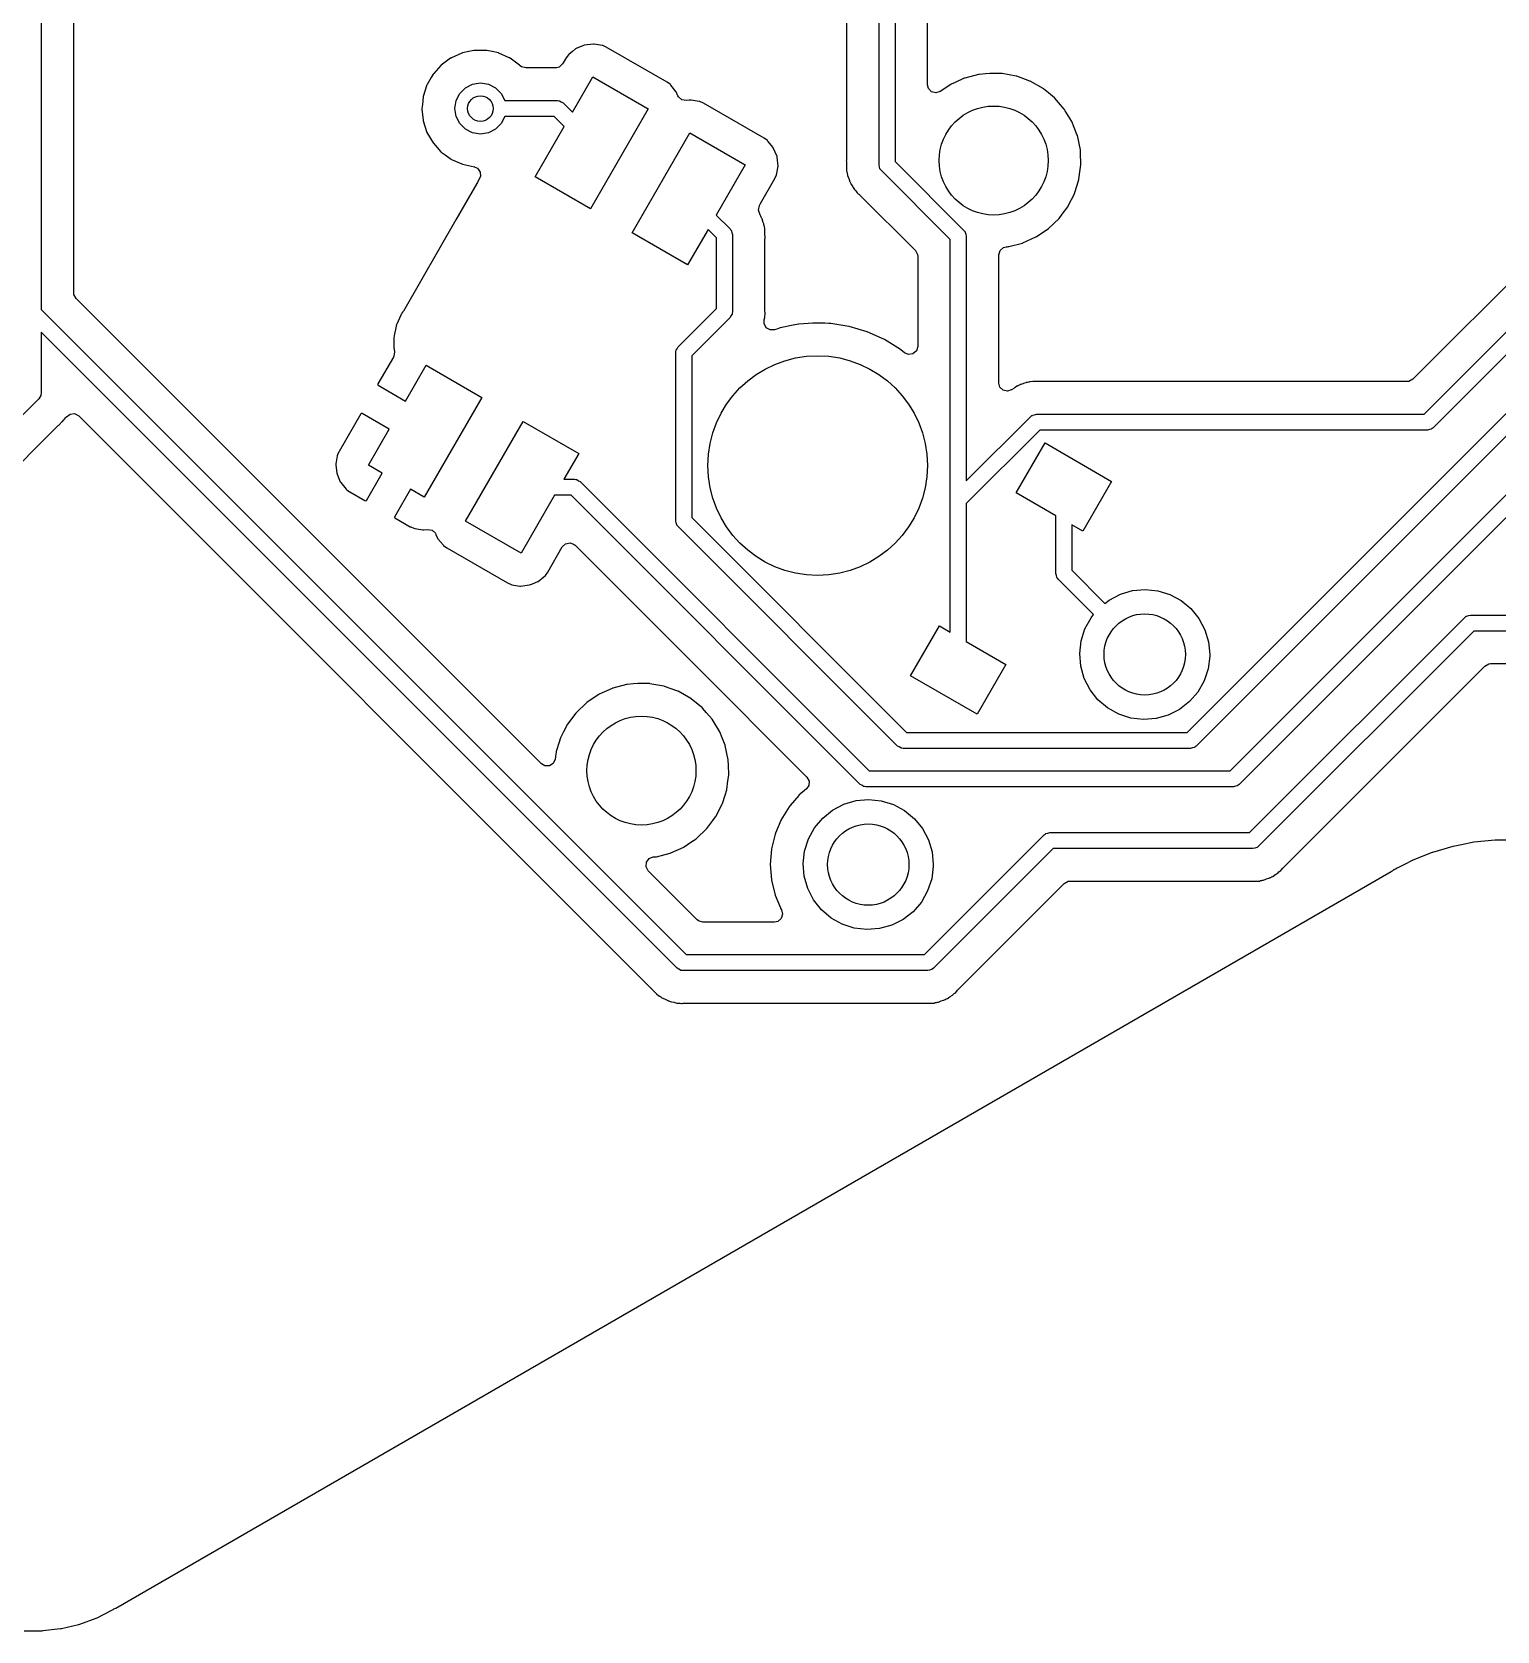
# Model space of a CAD drawing. Extents: x 189 to 319, y -167 to -61.
# Drawn here: x 253.98 to 276.86, y -167.28 to -142.31 of the extents above; entities that cross this region are included whole.
import ezdxf

# ---------------------------------------------------------------- set-up
doc = ezdxf.new("R2010")
doc.units = 0
doc.layers.add('BLACK', color=7, linetype='CONTINUOUS')

msp = doc.modelspace()

# ---------------------------------------------------------------- linework, layer by layer
at = {"layer": 'BLACK', "linetype": 'CONTINUOUS'}
for p, q in [((295.741, -127.544), (275.548, -147.736)), ((254.125, -127.636), (254.125, -146.648)), ((275.722, -148.281), (296.286, -127.717)), ((296.499, -127.857), (275.862, -148.494)), ((254.633, -146.386), (254.633, -132.069)), ((267.21, -144.389), (267.21, -140.387)), ((267.46, -140.335), (267.46, -144.337)), ((267.969, -143.14), (267.969, -140.414)), ((266.702, -140.65), (266.702, -144.31)), ((262.593, -142.525), (262.48, -142.573)), ((262.606, -142.519), (262.593, -142.525)), ((262.751, -142.502), (262.606, -142.519)), ((262.759, -142.503), (262.751, -142.502)), ((262.886, -142.525), (262.759, -142.503)), ((262.759, -142.503), (262.759, -142.503)), ((262.894, -142.526), (262.886, -142.525)), ((262.886, -142.525), (262.886, -142.525)), ((262.951, -142.551), (262.894, -142.526)), ((263.901, -143.099), (262.951, -142.551)), ((260.52, -142.725), (260.374, -142.831)), ((260.523, -142.723), (260.52, -142.725)), ((260.528, -142.719), (260.523, -142.723)), ((260.523, -142.723), (260.523, -142.723)), ((260.534, -142.716), (260.528, -142.719)), ((260.697, -142.644), (260.534, -142.716)), ((260.534, -142.716), (260.534, -142.716)), ((260.703, -142.641), (260.697, -142.644)), ((260.697, -142.644), (260.697, -142.644)), ((260.803, -142.62), (260.703, -142.641)), ((260.883, -142.603), (260.803, -142.62)), ((260.89, -142.601), (260.883, -142.603)), ((260.883, -142.603), (260.883, -142.603)), ((261.08, -142.601), (260.89, -142.601)), ((261.087, -142.603), (261.08, -142.601)), ((261.167, -142.62), (261.087, -142.603)), ((261.087, -142.603), (261.087, -142.603)), ((261.267, -142.641), (261.167, -142.62)), ((261.273, -142.644), (261.267, -142.641)), ((261.436, -142.716), (261.273, -142.644)), ((261.273, -142.644), (261.273, -142.644)), ((261.442, -142.719), (261.436, -142.716)), ((261.436, -142.716), (261.436, -142.716)), ((261.447, -142.723), (261.442, -142.719)), ((261.514, -142.771), (261.447, -142.723)), ((261.447, -142.723), (261.447, -142.723)), ((261.596, -142.831), (261.514, -142.771)), ((262.269, -142.813), (262.217, -142.862)), ((262.279, -142.795), (262.269, -142.813)), ((262.323, -142.72), (262.279, -142.795)), ((262.36, -142.669), (262.323, -142.72)), ((262.366, -142.664), (262.36, -142.669)), ((262.422, -142.618), (262.366, -142.664)), ((262.366, -142.664), (262.366, -142.664)), ((262.472, -142.577), (262.422, -142.618)), ((262.48, -142.573), (262.472, -142.577)), ((262.48, -142.573), (262.48, -142.573)), ((260.215, -143.026), (260.154, -143.132)), ((260.246, -142.973), (260.215, -143.026)), ((260.255, -142.963), (260.246, -142.973)), ((260.369, -142.836), (260.255, -142.963)), ((260.374, -142.831), (260.369, -142.836)), ((260.369, -142.836), (260.369, -142.836)), ((261.601, -142.836), (261.596, -142.831)), ((261.606, -142.84), (261.601, -142.836)), ((261.625, -142.856), (261.606, -142.84)), ((261.606, -142.84), (261.606, -142.84)), ((261.693, -142.876), (261.625, -142.856)), ((262.151, -142.876), (261.693, -142.876)), ((262.163, -142.876), (262.151, -142.876)), ((262.172, -142.875), (262.163, -142.876)), ((262.217, -142.862), (262.172, -142.875)), ((262.421, -143.567), (262.739, -143.016)), ((262.739, -143.016), (263.605, -143.516)), ((268.542, -143.036), (268.397, -143.102)), ((268.547, -143.034), (268.542, -143.036)), ((268.542, -143.036), (268.542, -143.036)), ((268.552, -143.033), (268.547, -143.034)), ((268.765, -142.977), (268.552, -143.033)), ((268.552, -143.033), (268.552, -143.033)), ((268.77, -142.976), (268.765, -142.977)), ((268.765, -142.977), (268.765, -142.977)), ((268.775, -142.976), (268.77, -142.976)), ((268.875, -142.967), (268.775, -142.976)), ((268.775, -142.976), (268.775, -142.976)), ((268.942, -142.962), (268.875, -142.967)), ((269.104, -142.962), (268.942, -142.962)), ((269.106, -142.962), (269.104, -142.962)), ((269.111, -142.962), (269.106, -142.962)), ((269.106, -142.962), (269.106, -142.962)), ((269.128, -142.963), (269.111, -142.962)), ((269.132, -142.963), (269.128, -142.963)), ((269.35, -143.003), (269.132, -142.963)), ((269.132, -142.963), (269.132, -142.963)), ((269.355, -143.004), (269.35, -143.003)), ((269.35, -143.003), (269.35, -143.003)), ((269.36, -143.006), (269.355, -143.004)), ((269.567, -143.081), (269.36, -143.006)), ((269.36, -143.006), (269.36, -143.006)), ((260.15, -143.138), (260.091, -143.32)), ((260.154, -143.132), (260.15, -143.138)), ((260.605, -143.386), (260.661, -143.275)), ((260.661, -143.275), (260.75, -143.186)), ((260.75, -143.186), (260.861, -143.13)), ((260.861, -143.13), (260.985, -143.11)), ((260.985, -143.11), (261.109, -143.13)), ((261.109, -143.13), (261.22, -143.186)), ((261.22, -143.186), (261.309, -143.275)), ((261.309, -143.275), (261.365, -143.385)), ((263.951, -143.136), (263.901, -143.099)), ((263.956, -143.142), (263.951, -143.136)), ((264.038, -143.242), (263.956, -143.142)), ((263.956, -143.142), (263.956, -143.142)), ((264.044, -143.249), (264.038, -143.242)), ((264.038, -143.242), (264.038, -143.242)), ((264.07, -143.309), (264.044, -143.249)), ((264.078, -143.325), (264.07, -143.309)), ((267.981, -143.195), (267.969, -143.14)), ((268.029, -143.247), (267.981, -143.195)), ((268.097, -143.266), (268.029, -143.247)), ((268.165, -143.244), (268.097, -143.266)), ((268.332, -143.132), (268.165, -143.244)), ((268.336, -143.129), (268.332, -143.132)), ((268.332, -143.132), (268.332, -143.132)), ((268.397, -143.102), (268.336, -143.129)), ((269.572, -143.082), (269.567, -143.081)), ((269.567, -143.081), (269.567, -143.081)), ((269.773, -143.197), (269.572, -143.082)), ((269.777, -143.2), (269.773, -143.197)), ((269.857, -143.266), (269.777, -143.2)), ((269.777, -143.2), (269.777, -143.2)), ((269.951, -143.343), (269.857, -143.266)), ((260.078, -143.447), (260.071, -143.51)), ((260.071, -143.51), (260.072, -143.517)), ((260.072, -143.517), (260.091, -143.693)), ((260.091, -143.327), (260.078, -143.447)), ((260.091, -143.32), (260.091, -143.327)), ((260.091, -143.327), (260.091, -143.327)), ((260.585, -143.51), (260.605, -143.386)), ((260.605, -143.634), (260.585, -143.51)), ((261.365, -143.385), (262.187, -143.385)), ((262.187, -143.385), (262.209, -143.388)), ((262.209, -143.388), (262.214, -143.388)), ((262.214, -143.388), (262.216, -143.389)), ((262.216, -143.389), (262.222, -143.39)), ((262.222, -143.39), (262.248, -143.407)), ((262.248, -143.407), (262.275, -143.422)), ((262.275, -143.422), (262.421, -143.567)), ((263.605, -143.516), (262.705, -145.074)), ((264.131, -143.373), (264.078, -143.325)), ((264.201, -143.385), (264.131, -143.373)), ((264.246, -143.379), (264.201, -143.385)), ((264.266, -143.377), (264.246, -143.379)), ((264.275, -143.378), (264.266, -143.377)), ((264.402, -143.4), (264.275, -143.378)), ((264.275, -143.378), (264.275, -143.378)), ((264.41, -143.401), (264.402, -143.4)), ((264.402, -143.4), (264.402, -143.4)), ((264.467, -143.426), (264.41, -143.401)), ((265.416, -143.974), (264.467, -143.426)), ((269.955, -143.347), (269.951, -143.343)), ((270.014, -143.415), (269.955, -143.347)), ((269.955, -143.347), (269.955, -143.347)), ((270.102, -143.517), (270.014, -143.415)), ((270.105, -143.522), (270.102, -143.517)), ((270.119, -143.544), (270.105, -143.522)), ((270.105, -143.522), (270.105, -143.522)), ((270.222, -143.714), (270.119, -143.544)), ((260.091, -143.693), (260.091, -143.7)), ((260.091, -143.7), (260.15, -143.882)), ((260.661, -143.745), (260.605, -143.634)), ((260.75, -143.834), (260.661, -143.745)), ((261.309, -143.745), (261.22, -143.834)), ((261.365, -143.635), (261.309, -143.745)), ((262.135, -143.635), (261.365, -143.635)), ((261.839, -144.574), (262.291, -143.791)), ((262.291, -143.791), (262.135, -143.635)), ((270.259, -143.808), (270.222, -143.714)), ((270.301, -143.913), (270.259, -143.808)), ((260.15, -143.882), (260.246, -144.047)), ((260.246, -144.047), (260.25, -144.052)), ((260.25, -144.052), (260.25, -144.052)), ((260.25, -144.052), (260.369, -144.184)), ((260.861, -143.89), (260.75, -143.834)), ((260.985, -143.91), (260.861, -143.89)), ((261.109, -143.89), (260.985, -143.91)), ((261.22, -143.834), (261.109, -143.89)), ((263.354, -145.449), (264.254, -143.891)), ((264.254, -143.891), (265.12, -144.391)), ((265.467, -144.011), (265.416, -143.974)), ((265.472, -144.017), (265.467, -144.011)), ((265.554, -144.117), (265.472, -144.017)), ((265.472, -144.017), (265.472, -144.017)), ((270.307, -143.929), (270.301, -143.913)), ((270.354, -144.155), (270.307, -143.929)), ((260.369, -144.184), (260.374, -144.189)), ((260.374, -144.189), (260.432, -144.231)), ((260.432, -144.231), (260.51, -144.288)), ((260.51, -144.288), (260.528, -144.301)), ((260.528, -144.301), (260.534, -144.304)), ((260.534, -144.304), (260.534, -144.304)), ((260.534, -144.304), (260.695, -144.375)), ((265.559, -144.124), (265.554, -144.117)), ((265.554, -144.117), (265.554, -144.117)), ((265.617, -144.258), (265.559, -144.124)), ((265.618, -144.266), (265.617, -144.258)), ((265.624, -144.322), (265.618, -144.266)), ((265.618, -144.266), (265.618, -144.266)), ((266.702, -144.31), (266.701, -144.321)), ((270.356, -144.208), (270.354, -144.155)), ((270.363, -144.379), (270.356, -144.208)), ((260.695, -144.375), (260.703, -144.379)), ((260.703, -144.379), (260.89, -144.418)), ((260.89, -144.418), (260.889, -144.422)), ((260.889, -144.422), (260.941, -144.443)), ((260.941, -144.443), (260.982, -144.501)), ((260.982, -144.501), (260.986, -144.571)), ((265.12, -144.391), (264.668, -145.174)), ((265.585, -144.603), (265.61, -144.546)), ((265.61, -144.546), (265.615, -144.518)), ((265.615, -144.518), (265.633, -144.411)), ((265.634, -144.402), (265.624, -144.322)), ((265.633, -144.411), (265.634, -144.402)), ((265.633, -144.411), (265.633, -144.411)), ((266.701, -144.321), (266.699, -144.329)), ((266.699, -144.329), (266.7, -144.337)), ((266.7, -144.337), (266.7, -144.337)), ((266.7, -144.337), (266.701, -144.397)), ((266.701, -144.397), (266.702, -144.401)), ((266.702, -144.401), (266.702, -144.429)), ((266.702, -144.429), (266.702, -144.433)), ((266.702, -144.433), (266.702, -144.433)), ((266.702, -144.433), (266.702, -144.433)), ((266.702, -144.433), (266.703, -144.445)), ((266.703, -144.445), (266.704, -144.489)), ((266.704, -144.489), (266.71, -144.508)), ((266.71, -144.508), (266.714, -144.528)), ((266.714, -144.528), (266.715, -144.538)), ((266.715, -144.538), (266.717, -144.548)), ((266.717, -144.548), (266.719, -144.555)), ((266.719, -144.555), (266.719, -144.555)), ((266.719, -144.555), (266.733, -144.589)), ((267.219, -144.419), (267.21, -144.389)), ((267.225, -144.449), (267.219, -144.419)), ((267.229, -144.454), (267.225, -144.449)), ((267.23, -144.456), (267.229, -144.454)), ((267.233, -144.46), (267.23, -144.456)), ((267.247, -144.477), (267.233, -144.46)), ((268.322, -145.553), (267.247, -144.477)), ((267.46, -144.337), (268.536, -145.413)), ((270.332, -144.614), (270.353, -144.46)), ((270.353, -144.46), (270.362, -144.391)), ((270.362, -144.391), (270.363, -144.385)), ((270.362, -144.391), (270.362, -144.391)), ((270.363, -144.385), (270.363, -144.379)), ((260.931, -144.68), (260.603, -145.249)), ((260.939, -144.664), (260.931, -144.68)), ((260.95, -144.638), (260.939, -144.664)), ((260.953, -144.633), (260.95, -144.638)), ((260.956, -144.627), (260.953, -144.632)), ((260.953, -144.632), (260.953, -144.632)), ((260.953, -144.632), (260.953, -144.633)), ((260.959, -144.623), (260.956, -144.627)), ((260.961, -144.622), (260.959, -144.623)), ((260.962, -144.62), (260.961, -144.621)), ((260.961, -144.621), (260.961, -144.622)), ((260.986, -144.571), (260.962, -144.62)), ((260.962, -144.62), (260.962, -144.62)), ((262.705, -145.074), (261.839, -144.574)), ((265.361, -144.992), (265.585, -144.603)), ((266.733, -144.589), (266.737, -144.6)), ((266.737, -144.6), (266.747, -144.634)), ((266.747, -144.634), (266.749, -144.643)), ((266.749, -144.643), (266.753, -144.649)), ((266.753, -144.649), (266.753, -144.649)), ((266.753, -144.649), (266.759, -144.66)), ((266.759, -144.66), (266.768, -144.678)), ((266.768, -144.678), (266.775, -144.697)), ((266.775, -144.697), (266.78, -144.703)), ((266.78, -144.703), (266.78, -144.703)), ((266.78, -144.703), (266.801, -144.732)), ((266.801, -144.732), (266.808, -144.742)), ((266.808, -144.742), (266.826, -144.773)), ((266.826, -144.773), (266.83, -144.78)), ((266.83, -144.78), (266.845, -144.795)), ((266.845, -144.795), (266.858, -144.81)), ((266.858, -144.81), (266.87, -144.826)), ((270.264, -144.834), (270.303, -144.708)), ((270.303, -144.708), (270.331, -144.619)), ((270.331, -144.619), (270.332, -144.614)), ((270.331, -144.619), (270.331, -144.619)), ((265.325, -145.095), (265.341, -145.025)), ((265.341, -145.025), (265.361, -144.992)), ((266.87, -144.826), (266.885, -144.839)), ((266.885, -144.839), (266.904, -144.854)), ((266.904, -144.854), (266.912, -144.862)), ((266.912, -144.862), (267.777, -145.727)), ((270.071, -145.159), (270.156, -145.044)), ((270.156, -145.044), (270.16, -145.04)), ((270.156, -145.044), (270.156, -145.044)), ((270.16, -145.04), (270.216, -144.928)), ((270.216, -144.928), (270.262, -144.839)), ((270.262, -144.839), (270.264, -144.834)), ((270.262, -144.839), (270.262, -144.839)), ((260.603, -145.249), (259.781, -146.673)), ((264.668, -145.174), (264.883, -145.389)), ((265.347, -145.156), (265.325, -145.095)), ((265.346, -145.157), (265.347, -145.156)), ((265.348, -145.16), (265.346, -145.157)), ((265.349, -145.162), (265.348, -145.16)), ((265.355, -145.17), (265.349, -145.162)), ((265.357, -145.177), (265.355, -145.17)), ((265.362, -145.189), (265.357, -145.177)), ((265.371, -145.206), (265.362, -145.189)), ((265.381, -145.224), (265.371, -145.206)), ((265.383, -145.231), (265.381, -145.224)), ((265.393, -145.266), (265.383, -145.231)), ((265.383, -145.231), (265.383, -145.231)), ((265.397, -145.278), (265.393, -145.266)), ((265.411, -145.311), (265.397, -145.278)), ((265.413, -145.319), (265.411, -145.311)), ((265.411, -145.311), (265.411, -145.311)), ((269.855, -145.384), (270.022, -145.225)), ((270.022, -145.225), (270.071, -145.159)), ((272.694, -153.849), (281.372, -145.171)), ((264.22, -145.949), (263.354, -145.449)), ((264.539, -145.398), (264.22, -145.949)), ((264.67, -145.529), (264.539, -145.398)), ((264.67, -146.633), (264.67, -145.529)), ((264.883, -145.389), (264.897, -145.407)), ((264.897, -145.407), (264.9, -145.41)), ((264.9, -145.41), (264.901, -145.413)), ((264.901, -145.413), (264.905, -145.418)), ((264.905, -145.418), (264.911, -145.448)), ((264.911, -145.448), (264.92, -145.477)), ((264.92, -145.477), (264.92, -146.685)), ((265.416, -145.337), (265.413, -145.319)), ((265.416, -145.339), (265.416, -145.337)), ((265.42, -145.358), (265.416, -145.339)), ((265.426, -145.378), (265.42, -145.358)), ((265.427, -145.414), (265.426, -145.378)), ((265.427, -145.422), (265.427, -145.414)), ((265.428, -145.434), (265.427, -145.422)), ((265.428, -145.438), (265.428, -145.434)), ((265.428, -145.466), (265.428, -145.438)), ((265.429, -145.469), (265.428, -145.466)), ((265.428, -145.556), (265.429, -145.545)), ((265.428, -146.649), (265.428, -145.556)), ((265.43, -145.518), (265.429, -145.469)), ((265.429, -145.545), (265.431, -145.538)), ((265.431, -145.538), (265.43, -145.518)), ((268.322, -151.686), (268.322, -145.553)), ((268.536, -145.413), (268.549, -145.431)), ((268.549, -145.431), (268.553, -145.434)), ((268.553, -145.434), (268.553, -145.437)), ((268.553, -145.437), (268.557, -145.442)), ((268.557, -145.442), (268.564, -145.472)), ((268.564, -145.472), (268.572, -145.501)), ((268.572, -145.501), (268.572, -149.325)), ((269.458, -145.606), (269.659, -145.515)), ((269.659, -145.515), (269.664, -145.513)), ((269.664, -145.513), (269.668, -145.51)), ((269.668, -145.51), (269.79, -145.428)), ((269.668, -145.51), (269.668, -145.51)), ((269.79, -145.428), (269.855, -145.384)), ((281.512, -145.384), (272.834, -154.062)), ((267.777, -145.727), (267.811, -145.789)), ((267.811, -145.789), (267.814, -145.816)), ((269.081, -145.794), (269.101, -145.726)), ((269.081, -147.798), (269.081, -145.794)), ((269.101, -145.726), (269.155, -145.68)), ((269.155, -145.68), (269.196, -145.669)), ((269.196, -145.669), (269.21, -145.667)), ((269.21, -145.667), (269.225, -145.666)), ((269.225, -145.666), (269.225, -145.666)), ((269.225, -145.666), (269.23, -145.666)), ((269.23, -145.666), (269.235, -145.664)), ((269.235, -145.664), (269.448, -145.609)), ((269.235, -145.664), (269.235, -145.664)), ((269.448, -145.609), (269.453, -145.608)), ((269.448, -145.609), (269.448, -145.609)), ((269.453, -145.608), (269.458, -145.606)), ((269.458, -145.606), (269.458, -145.606)), ((267.814, -145.816), (267.814, -147.225)), ((254.636, -146.412), (254.633, -146.386)), ((254.67, -146.475), (254.636, -146.412)), ((261.938, -153.742), (254.67, -146.475)), ((254.125, -146.648), (264.197, -156.72)), ((259.741, -146.737), (259.679, -146.874)), ((259.744, -146.732), (259.741, -146.737)), ((259.748, -146.721), (259.744, -146.732)), ((259.75, -146.717), (259.748, -146.721)), ((259.748, -146.721), (259.748, -146.721)), ((259.756, -146.706), (259.75, -146.717)), ((259.769, -146.69), (259.756, -146.706)), ((259.781, -146.673), (259.769, -146.69)), ((264.072, -147.232), (264.67, -146.633)), ((264.883, -146.773), (264.285, -147.372)), ((264.898, -146.746), (264.883, -146.773)), ((264.915, -146.721), (264.898, -146.746)), ((264.916, -146.714), (264.915, -146.721)), ((264.917, -146.712), (264.916, -146.714)), ((264.92, -146.685), (264.917, -146.707)), ((264.917, -146.707), (264.917, -146.712)), ((265.415, -146.819), (265.418, -146.808)), ((265.418, -146.808), (265.427, -146.773)), ((265.427, -146.773), (265.428, -146.765)), ((265.427, -146.773), (265.427, -146.773)), ((265.429, -146.661), (265.428, -146.649)), ((265.428, -146.745), (265.43, -146.725)), ((265.428, -146.765), (265.428, -146.745)), ((265.433, -146.705), (265.429, -146.661)), ((265.43, -146.725), (265.431, -146.721)), ((265.431, -146.721), (265.433, -146.705)), ((264.056, -156.933), (254.125, -147.002)), ((254.125, -147.002), (254.125, -147.955)), ((259.636, -147.054), (259.635, -147.094)), ((259.641, -147.034), (259.636, -147.054)), ((259.664, -146.935), (259.641, -147.034)), ((259.676, -146.88), (259.664, -146.935)), ((259.679, -146.874), (259.676, -146.88)), ((259.679, -146.874), (259.679, -146.874)), ((265.414, -146.825), (265.415, -146.819)), ((265.415, -146.868), (265.414, -146.825)), ((265.447, -146.931), (265.415, -146.868)), ((265.509, -146.967), (265.447, -146.931)), ((265.58, -146.964), (265.509, -146.967)), ((265.614, -146.952), (265.58, -146.964)), ((265.666, -146.934), (265.614, -146.952)), ((265.869, -146.893), (265.666, -146.934)), ((265.951, -146.877), (265.869, -146.893)), ((265.955, -146.876), (265.951, -146.877)), ((265.951, -146.877), (265.951, -146.877)), ((266.175, -146.861), (265.955, -146.876)), ((266.36, -146.861), (266.175, -146.861)), ((266.361, -146.861), (266.36, -146.861)), ((266.427, -146.864), (266.361, -146.861)), ((266.361, -146.861), (266.361, -146.861)), ((266.452, -146.865), (266.427, -146.864)), ((266.455, -146.866), (266.452, -146.865)), ((266.739, -146.911), (266.455, -146.866)), ((266.455, -146.866), (266.455, -146.866)), ((266.744, -146.911), (266.739, -146.911)), ((266.739, -146.911), (266.739, -146.911)), ((267.027, -146.996), (266.744, -146.911)), ((267.296, -147.117), (267.027, -146.996)), ((272.024, -153.25), (278.412, -146.862)), ((278.588, -147.038), (272.164, -153.463)), ((259.635, -147.094), (259.63, -147.225)), ((259.63, -147.225), (259.63, -147.233)), ((259.63, -147.233), (259.631, -147.239)), ((259.631, -147.239), (259.631, -147.239)), ((259.631, -147.239), (259.642, -147.306)), ((259.642, -147.306), (259.633, -147.377)), ((264.035, -147.32), (264.038, -147.298)), ((264.038, -147.293), (264.039, -147.291)), ((264.038, -147.298), (264.038, -147.293)), ((264.039, -147.291), (264.04, -147.284)), ((264.04, -147.284), (264.057, -147.259)), ((264.057, -147.259), (264.072, -147.232)), ((267.547, -147.273), (267.296, -147.117)), ((267.55, -147.275), (267.547, -147.273)), ((267.608, -147.323), (267.55, -147.275)), ((267.55, -147.275), (267.55, -147.275)), ((267.794, -147.293), (267.74, -147.34)), ((267.814, -147.225), (267.794, -147.293)), ((259.627, -147.39), (259.385, -147.809)), ((259.633, -147.377), (259.627, -147.39)), ((259.816, -148.078), (260.139, -147.519)), ((260.139, -147.519), (261.005, -148.019)), ((264.035, -149.948), (264.035, -147.32)), ((264.285, -147.372), (264.285, -149.897)), ((267.67, -147.35), (267.608, -147.323)), ((267.74, -147.34), (267.67, -147.35)), ((259.385, -147.809), (259.381, -147.824)), ((269.097, -147.86), (269.081, -147.798)), ((269.457, -147.808), (269.422, -147.818)), ((269.468, -147.804), (269.457, -147.808)), ((269.502, -147.79), (269.468, -147.804)), ((269.51, -147.788), (269.502, -147.79)), ((269.502, -147.79), (269.502, -147.79)), ((269.528, -147.785), (269.51, -147.788)), ((269.53, -147.785), (269.528, -147.785)), ((269.549, -147.781), (269.53, -147.785)), ((269.561, -147.778), (269.549, -147.781)), ((269.568, -147.775), (269.561, -147.778)), ((269.561, -147.778), (269.561, -147.778)), ((269.613, -147.774), (269.568, -147.775)), ((269.624, -147.773), (269.613, -147.774)), ((269.628, -147.773), (269.624, -147.773)), ((269.656, -147.773), (269.628, -147.773)), ((269.66, -147.772), (269.656, -147.773)), ((269.721, -147.771), (269.66, -147.772)), ((269.728, -147.77), (269.721, -147.771)), ((269.721, -147.771), (269.721, -147.771)), ((269.736, -147.772), (269.728, -147.77)), ((269.747, -147.773), (269.736, -147.772)), ((275.459, -147.773), (269.747, -147.773)), ((275.486, -147.77), (275.459, -147.773)), ((275.548, -147.736), (275.486, -147.77)), ((254.088, -148.043), (245.833, -156.298)), ((254.103, -148.016), (254.088, -148.043)), ((254.12, -147.991), (254.103, -148.016)), ((254.121, -147.984), (254.12, -147.991)), ((254.122, -147.982), (254.121, -147.984)), ((254.125, -147.955), (254.122, -147.977)), ((254.122, -147.977), (254.122, -147.982)), ((259.381, -147.824), (259.382, -147.826)), ((259.382, -147.826), (259.388, -147.831)), ((259.388, -147.831), (259.816, -148.078)), ((261.005, -148.019), (260.105, -149.578)), ((269.148, -147.909), (269.097, -147.86)), ((269.218, -147.923), (269.148, -147.909)), ((269.276, -147.9), (269.218, -147.923)), ((269.277, -147.901), (269.276, -147.9)), ((269.315, -147.879), (269.277, -147.901)), ((269.325, -147.872), (269.315, -147.879)), ((269.337, -147.864), (269.325, -147.872)), ((269.361, -147.846), (269.337, -147.864)), ((269.372, -147.842), (269.361, -147.846)), ((269.38, -147.839), (269.372, -147.842)), ((269.397, -147.83), (269.38, -147.839)), ((269.408, -147.824), (269.397, -147.83)), ((269.415, -147.82), (269.408, -147.824)), ((269.422, -147.818), (269.415, -147.82)), ((254.521, -148.323), (254.577, -148.28)), ((254.577, -148.28), (254.648, -148.273)), ((254.648, -148.273), (254.712, -148.308)), ((254.712, -148.308), (263.641, -157.237)), ((259.115, -148.276), (258.777, -148.862)), ((259.12, -148.27), (259.115, -148.276)), ((259.122, -148.27), (259.12, -148.27)), ((259.138, -148.273), (259.122, -148.27)), ((259.562, -148.518), (259.138, -148.273)), ((269.58, -148.318), (269.598, -148.304)), ((269.598, -148.304), (269.601, -148.301)), ((269.601, -148.301), (269.604, -148.3)), ((269.604, -148.3), (269.609, -148.296)), ((269.609, -148.296), (269.639, -148.29)), ((269.639, -148.29), (269.668, -148.281)), ((269.668, -148.281), (275.722, -148.281)), ((246.218, -156.633), (254.392, -148.459)), ((254.392, -148.459), (254.401, -148.451)), ((254.401, -148.451), (254.407, -148.447)), ((254.407, -148.447), (254.454, -148.397)), ((254.454, -148.397), (254.456, -148.395)), ((254.456, -148.395), (254.476, -148.375)), ((254.476, -148.375), (254.479, -148.372)), ((254.479, -148.372), (254.486, -148.363)), ((254.486, -148.363), (254.511, -148.336)), ((254.511, -148.336), (254.517, -148.33)), ((254.517, -148.33), (254.52, -148.323)), ((254.52, -148.323), (254.521, -148.323)), ((259.239, -149.078), (259.562, -148.518)), ((260.754, -149.953), (261.654, -148.394)), ((261.654, -148.394), (262.52, -148.894)), ((268.572, -149.325), (269.58, -148.318)), ((269.72, -148.531), (268.572, -149.679)), ((275.774, -148.531), (269.72, -148.531)), ((275.804, -148.522), (275.774, -148.531)), ((275.834, -148.516), (275.804, -148.522)), ((275.839, -148.512), (275.834, -148.516)), ((275.842, -148.511), (275.839, -148.512)), ((275.845, -148.508), (275.842, -148.511)), ((275.862, -148.494), (275.845, -148.508)), ((269.353, -149.51), (269.803, -148.731)), ((269.803, -148.731), (270.842, -149.331)), ((258.748, -148.93), (258.727, -149.057)), ((258.727, -149.057), (258.727, -149.075)), ((258.753, -148.915), (258.748, -148.93)), ((258.774, -148.868), (258.753, -148.915)), ((258.777, -148.862), (258.774, -148.868)), ((262.52, -148.894), (262.287, -149.298)), ((258.727, -149.075), (258.742, -149.202)), ((258.742, -149.202), (258.747, -149.219)), ((258.747, -149.219), (258.797, -149.336)), ((259.205, -149.629), (259.452, -149.201)), ((259.452, -149.201), (259.239, -149.078)), ((262.287, -149.298), (262.453, -149.298)), ((262.453, -149.298), (262.475, -149.301)), ((262.475, -149.301), (262.48, -149.301)), ((262.48, -149.301), (262.482, -149.302)), ((262.482, -149.302), (262.489, -149.303)), ((262.489, -149.303), (262.515, -149.32)), ((258.797, -149.336), (258.806, -149.351)), ((258.806, -149.351), (258.888, -149.451)), ((258.888, -149.451), (258.899, -149.461)), ((258.899, -149.461), (258.94, -149.492)), ((258.94, -149.492), (258.946, -149.495)), ((258.946, -149.495), (259.182, -149.632)), ((259.892, -149.455), (259.647, -149.879)), ((260.105, -149.578), (259.892, -149.455)), ((262.143, -149.548), (261.62, -150.453)), ((262.401, -149.548), (262.143, -149.548)), ((266.915, -154.062), (262.401, -149.548)), ((262.515, -149.32), (262.542, -149.335)), ((262.542, -149.335), (267.055, -153.849)), ((269.972, -149.868), (269.353, -149.51)), ((270.842, -149.331), (270.392, -150.11)), ((259.182, -149.632), (259.198, -149.635)), ((259.198, -149.635), (259.199, -149.635)), ((259.199, -149.635), (259.205, -149.629)), ((268.572, -149.679), (268.572, -151.831)), ((259.647, -149.879), (259.643, -149.894)), ((259.643, -149.894), (259.644, -149.896)), ((259.644, -149.896), (259.65, -149.901)), ((259.65, -149.901), (259.89, -150.04)), ((259.89, -150.04), (259.896, -150.043)), ((259.896, -150.043), (259.943, -150.064)), ((261.62, -150.453), (260.754, -149.953)), ((264.044, -149.978), (264.035, -149.948)), ((264.05, -150.008), (264.044, -149.978)), ((264.054, -150.013), (264.05, -150.008)), ((264.055, -150.016), (264.054, -150.013)), ((264.058, -150.019), (264.055, -150.016)), ((264.072, -150.037), (264.058, -150.019)), ((267.498, -153.463), (264.072, -150.037)), ((264.285, -149.897), (267.638, -153.25)), ((269.972, -150.772), (269.972, -149.868)), ((270.392, -150.11), (270.222, -150.012)), ((270.222, -150.012), (270.222, -150.72)), ((259.943, -150.064), (259.958, -150.068)), ((259.958, -150.068), (260.084, -150.089)), ((260.084, -150.089), (260.102, -150.09)), ((260.102, -150.09), (260.158, -150.083)), ((260.158, -150.083), (260.229, -150.095)), ((260.229, -150.095), (260.281, -150.142)), ((260.281, -150.142), (260.289, -150.159)), ((260.289, -150.159), (260.315, -150.22)), ((260.315, -150.22), (260.321, -150.227)), ((260.321, -150.227), (260.321, -150.227)), ((260.321, -150.227), (260.402, -150.324)), ((262.264, -150.355), (262.316, -150.306)), ((262.316, -150.306), (262.385, -150.292)), ((262.385, -150.292), (262.451, -150.318)), ((260.402, -150.324), (260.408, -150.332)), ((260.408, -150.332), (260.459, -150.369)), ((260.459, -150.369), (261.408, -150.917)), ((262.037, -150.749), (262.264, -150.355)), ((262.451, -150.318), (262.463, -150.328)), ((262.463, -150.328), (264.274, -152.14)), ((261.973, -150.821), (261.994, -150.804)), ((261.994, -150.804), (262, -150.799)), ((261.994, -150.804), (261.994, -150.804)), ((262, -150.799), (262.037, -150.749)), ((269.981, -150.801), (269.972, -150.772)), ((269.988, -150.832), (269.981, -150.801)), ((270.222, -150.72), (270.738, -151.236)), ((261.408, -150.917), (261.465, -150.942)), ((261.465, -150.942), (261.473, -150.944)), ((261.473, -150.944), (261.473, -150.944)), ((261.473, -150.944), (261.6, -150.965)), ((261.6, -150.965), (261.6, -150.965)), ((261.6, -150.965), (261.609, -150.966)), ((261.609, -150.966), (261.753, -150.949)), ((261.753, -150.949), (261.8, -150.929)), ((261.8, -150.929), (261.879, -150.895)), ((261.879, -150.895), (261.887, -150.892)), ((261.879, -150.895), (261.879, -150.895)), ((261.887, -150.892), (261.973, -150.821)), ((269.991, -150.837), (269.988, -150.832)), ((269.992, -150.839), (269.991, -150.837)), ((269.996, -150.842), (269.992, -150.839)), ((270.009, -150.86), (269.996, -150.842)), ((270.561, -151.412), (270.009, -150.86)), ((270.979, -151.092), (271.169, -151.036)), ((271.169, -151.036), (271.367, -151.018)), ((271.367, -151.018), (271.564, -151.039)), ((271.564, -151.039), (271.753, -151.097)), ((270.738, -151.236), (270.803, -151.184)), ((270.803, -151.184), (270.979, -151.092)), ((271.753, -151.097), (271.928, -151.192)), ((271.928, -151.192), (272.08, -151.318)), ((270.426, -151.634), (270.521, -151.46)), ((270.521, -151.46), (270.561, -151.412)), ((272.08, -151.318), (272.206, -151.472)), ((272.206, -151.472), (272.299, -151.647)), ((272.998, -154.815), (276.358, -151.455)), ((276.358, -151.455), (276.376, -151.442)), ((276.376, -151.442), (276.379, -151.438)), ((276.379, -151.438), (276.382, -151.438)), ((276.382, -151.438), (276.387, -151.434)), ((276.387, -151.434), (276.417, -151.427)), ((276.417, -151.427), (276.446, -151.419)), ((276.446, -151.419), (285.042, -151.419)), ((267.703, -152.368), (268.153, -151.588)), ((268.153, -151.588), (268.322, -151.686)), ((270.366, -151.823), (270.426, -151.634)), ((272.299, -151.647), (272.356, -151.837)), ((276.498, -151.669), (273.138, -155.028)), ((284.99, -151.669), (276.498, -151.669)), ((268.572, -151.831), (269.192, -152.188)), ((270.344, -152.02), (270.366, -151.823)), ((270.36, -152.218), (270.344, -152.02)), ((272.356, -151.837), (272.376, -152.034)), ((272.376, -152.034), (272.375, -152.062)), ((264.274, -152.14), (266.083, -153.949)), ((269.192, -152.188), (268.742, -152.968)), ((270.415, -152.408), (270.36, -152.218)), ((272.35, -152.259), (272.288, -152.447)), ((272.375, -152.062), (272.35, -152.259)), ((273.523, -155.363), (276.672, -152.214)), ((276.672, -152.214), (276.734, -152.18)), ((276.734, -152.18), (276.761, -152.177)), ((276.761, -152.177), (281.204, -152.177)), ((263.265, -152.504), (263.052, -152.559)), ((263.27, -152.502), (263.265, -152.504)), ((263.265, -152.504), (263.265, -152.504)), ((263.275, -152.502), (263.27, -152.502)), ((263.375, -152.494), (263.275, -152.502)), ((263.275, -152.502), (263.275, -152.502)), ((263.442, -152.488), (263.375, -152.494)), ((263.604, -152.488), (263.442, -152.488)), ((263.606, -152.488), (263.604, -152.488)), ((263.611, -152.488), (263.606, -152.488)), ((263.606, -152.488), (263.606, -152.488)), ((263.628, -152.489), (263.611, -152.488)), ((263.632, -152.49), (263.628, -152.489)), ((263.85, -152.529), (263.632, -152.49)), ((263.632, -152.49), (263.632, -152.49)), ((263.855, -152.53), (263.85, -152.529)), ((263.85, -152.529), (263.85, -152.529)), ((263.86, -152.532), (263.855, -152.53)), ((264.067, -152.607), (263.86, -152.532)), ((263.86, -152.532), (263.86, -152.532)), ((268.742, -152.968), (267.703, -152.368)), ((270.506, -152.584), (270.415, -152.408)), ((272.288, -152.447), (272.19, -152.62)), ((262.645, -152.784), (262.478, -152.943)), ((262.825, -152.663), (262.645, -152.784)), ((262.832, -152.658), (262.825, -152.663)), ((262.836, -152.655), (262.832, -152.658)), ((262.832, -152.658), (262.832, -152.658)), ((262.841, -152.653), (262.836, -152.655)), ((263.042, -152.563), (262.841, -152.653)), ((263.047, -152.56), (263.042, -152.563)), ((263.042, -152.563), (263.042, -152.563)), ((263.052, -152.559), (263.047, -152.56)), ((263.052, -152.559), (263.052, -152.559)), ((264.072, -152.609), (264.067, -152.607)), ((264.067, -152.607), (264.067, -152.607)), ((264.273, -152.723), (264.072, -152.609)), ((264.277, -152.726), (264.273, -152.723)), ((264.409, -152.835), (264.277, -152.726)), ((264.277, -152.726), (264.277, -152.726)), ((270.629, -152.74), (270.506, -152.584)), ((270.78, -152.868), (270.629, -152.74)), ((272.06, -152.77), (271.904, -152.892)), ((272.19, -152.62), (272.06, -152.77)), ((262.475, -152.948), (262.346, -153.121)), ((262.478, -152.943), (262.475, -152.948)), ((264.451, -152.869), (264.409, -152.835)), ((264.455, -152.873), (264.451, -152.869)), ((264.515, -152.943), (264.455, -152.873)), ((264.455, -152.873), (264.455, -152.873)), ((264.602, -153.043), (264.515, -152.943)), ((264.722, -153.241), (264.602, -153.043)), ((270.953, -152.965), (270.78, -152.868)), ((271.141, -153.026), (270.953, -152.965)), ((271.338, -153.05), (271.141, -153.026)), ((271.536, -153.035), (271.338, -153.05)), ((271.727, -152.981), (271.536, -153.035)), ((271.904, -152.892), (271.727, -152.981)), ((262.283, -153.241), (262.236, -153.334)), ((262.338, -153.133), (262.283, -153.241)), ((262.34, -153.128), (262.338, -153.133)), ((262.346, -153.121), (262.34, -153.128)), ((264.759, -153.334), (264.722, -153.241)), ((267.638, -153.25), (272.024, -153.25)), ((262.169, -153.549), (262.168, -153.554)), ((262.215, -153.403), (262.169, -153.549)), ((262.169, -153.549), (262.169, -153.549)), ((262.236, -153.334), (262.215, -153.403)), ((264.805, -153.45), (264.759, -153.334)), ((264.807, -153.455), (264.805, -153.45)), ((264.854, -153.681), (264.807, -153.455)), ((267.525, -153.478), (267.498, -153.463)), ((267.551, -153.494), (267.525, -153.478)), ((267.557, -153.495), (267.551, -153.494)), ((267.56, -153.497), (267.557, -153.495)), ((267.564, -153.496), (267.56, -153.497)), ((267.586, -153.5), (267.564, -153.496)), ((272.075, -153.5), (267.586, -153.5)), ((272.105, -153.491), (272.075, -153.5)), ((272.135, -153.484), (272.105, -153.491)), ((272.14, -153.481), (272.135, -153.484)), ((272.143, -153.48), (272.14, -153.481)), ((272.146, -153.476), (272.143, -153.48)), ((272.164, -153.463), (272.146, -153.476)), ((261.993, -153.775), (261.938, -153.742)), ((262.064, -153.774), (261.993, -153.775)), ((262.123, -153.735), (262.064, -153.774)), ((262.152, -153.67), (262.123, -153.735)), ((262.157, -153.635), (262.152, -153.67)), ((262.159, -153.622), (262.157, -153.635)), ((262.167, -153.56), (262.159, -153.622)), ((262.168, -153.554), (262.167, -153.56)), ((262.167, -153.56), (262.167, -153.56)), ((264.857, -153.768), (264.854, -153.681)), ((264.862, -153.903), (264.857, -153.768)), ((264.832, -154.14), (264.85, -154.008)), ((264.85, -154.008), (264.862, -153.917)), ((264.863, -153.912), (264.862, -153.903)), ((264.862, -153.917), (264.863, -153.912)), ((264.862, -153.917), (264.862, -153.917)), ((266.083, -153.949), (266.117, -154.011)), ((266.117, -154.011), (266.112, -154.082)), ((267.055, -153.849), (272.694, -153.849)), ((264.764, -154.361), (264.805, -154.23)), ((264.805, -154.23), (264.831, -154.145)), ((264.831, -154.145), (264.832, -154.14)), ((264.831, -154.145), (264.831, -154.145)), ((265.956, -154.237), (265.823, -154.392)), ((265.96, -154.233), (265.956, -154.237)), ((266.076, -154.134), (265.96, -154.233)), ((266.112, -154.082), (266.076, -154.134)), ((266.851, -154.316), (267.048, -154.298)), ((266.942, -154.077), (266.915, -154.062)), ((266.968, -154.094), (266.942, -154.077)), ((266.975, -154.094), (266.968, -154.094)), ((266.977, -154.096), (266.975, -154.094)), ((266.982, -154.096), (266.977, -154.096)), ((267.004, -154.099), (266.982, -154.096)), ((272.746, -154.099), (267.004, -154.099)), ((267.048, -154.298), (267.245, -154.319)), ((272.775, -154.09), (272.746, -154.099)), ((272.805, -154.084), (272.775, -154.09)), ((272.81, -154.08), (272.805, -154.084)), ((272.813, -154.079), (272.81, -154.08)), ((272.816, -154.075), (272.813, -154.079)), ((272.834, -154.062), (272.816, -154.075)), ((264.66, -154.566), (264.717, -154.454)), ((264.717, -154.454), (264.762, -154.365)), ((264.762, -154.365), (264.764, -154.361)), ((264.762, -154.365), (264.762, -154.365)), ((265.804, -154.415), (265.678, -154.62)), ((265.823, -154.392), (265.804, -154.415)), ((266.33, -154.588), (266.485, -154.464)), ((266.485, -154.464), (266.66, -154.372)), ((266.66, -154.372), (266.851, -154.316)), ((267.245, -154.319), (267.435, -154.378)), ((267.435, -154.378), (267.609, -154.472)), ((267.609, -154.472), (267.762, -154.598)), ((264.355, -154.911), (264.522, -154.751)), ((264.522, -154.751), (264.616, -154.625)), ((264.616, -154.625), (264.656, -154.57)), ((264.656, -154.57), (264.66, -154.566)), ((264.656, -154.57), (264.656, -154.57)), ((265.676, -154.625), (265.593, -154.825)), ((265.678, -154.62), (265.676, -154.625)), ((265.676, -154.625), (265.676, -154.625)), ((266.107, -154.914), (266.203, -154.74)), ((266.203, -154.74), (266.33, -154.588)), ((267.762, -154.598), (267.887, -154.752)), ((267.887, -154.752), (267.98, -154.927)), ((263.958, -155.132), (264.159, -155.042)), ((264.159, -155.042), (264.164, -155.039)), ((264.164, -155.039), (264.168, -155.036)), ((264.168, -155.036), (264.272, -154.967)), ((264.168, -155.036), (264.168, -155.036)), ((264.272, -154.967), (264.355, -154.911)), ((265.582, -154.862), (265.532, -155.07)), ((265.587, -154.842), (265.582, -154.862)), ((265.593, -154.825), (265.587, -154.842)), ((266.047, -155.103), (266.107, -154.914)), ((267.918, -156.72), (269.787, -154.852)), ((267.98, -154.927), (268.038, -155.117)), ((269.787, -154.852), (269.804, -154.838)), ((269.804, -154.838), (269.807, -154.835)), ((269.807, -154.835), (269.81, -154.834)), ((269.81, -154.834), (269.815, -154.83)), ((269.815, -154.83), (269.845, -154.824)), ((269.845, -154.824), (269.875, -154.815)), ((269.875, -154.815), (272.998, -154.815)), ((273.11, -155.05), (273.08, -155.056)), ((273.115, -155.046), (273.11, -155.05)), ((273.118, -155.045), (273.115, -155.046)), ((273.121, -155.042), (273.118, -155.045)), ((273.138, -155.028), (273.121, -155.042)), ((276.172, -155.03), (275.851, -155.124)), ((276.175, -155.03), (276.172, -155.03)), ((276.304, -155.005), (276.175, -155.03)), ((276.175, -155.03), (276.175, -155.03)), ((276.5, -154.967), (276.304, -155.005)), ((276.833, -154.935), (276.5, -154.967)), ((277.167, -154.935), (276.833, -154.935)), ((263.572, -155.348), (263.577, -155.277)), ((263.577, -155.277), (263.62, -155.221)), ((263.62, -155.221), (263.685, -155.196)), ((263.685, -155.196), (263.692, -155.195)), ((263.692, -155.195), (263.725, -155.193)), ((263.725, -155.193), (263.725, -155.192)), ((263.725, -155.192), (263.73, -155.192)), ((263.73, -155.192), (263.735, -155.191)), ((263.735, -155.191), (263.948, -155.135)), ((263.735, -155.191), (263.735, -155.191)), ((263.948, -155.135), (263.953, -155.134)), ((263.948, -155.135), (263.948, -155.135)), ((263.953, -155.134), (263.958, -155.132)), ((263.958, -155.132), (263.958, -155.132)), ((265.531, -155.075), (265.512, -155.314)), ((265.532, -155.07), (265.531, -155.075)), ((265.532, -155.07), (265.532, -155.07)), ((266.025, -155.3), (266.047, -155.103)), ((266.042, -155.498), (266.025, -155.3)), ((268.038, -155.117), (268.057, -155.314)), ((269.927, -155.065), (268.058, -156.933)), ((273.05, -155.065), (269.927, -155.065)), ((273.08, -155.056), (273.05, -155.065)), ((275.538, -155.25), (275.414, -155.314)), ((275.541, -155.249), (275.538, -155.25)), ((275.538, -155.25), (275.538, -155.25)), ((275.544, -155.247), (275.541, -155.249)), ((275.849, -155.125), (275.544, -155.247)), ((275.544, -155.247), (275.544, -155.247)), ((275.851, -155.124), (275.849, -155.125)), ((275.849, -155.125), (275.849, -155.125)), ((275.207, -155.428), (255.289, -166.928)), ((263.606, -155.411), (263.572, -155.348)), ((264.37, -156.175), (263.606, -155.411)), ((265.512, -155.314), (265.531, -155.553)), ((266.096, -155.688), (266.042, -155.498)), ((268.032, -155.539), (267.969, -155.727)), ((268.057, -155.343), (268.032, -155.539)), ((268.057, -155.314), (268.057, -155.343)), ((273.216, -155.556), (273.25, -155.542)), ((273.25, -155.542), (273.261, -155.538)), ((273.261, -155.538), (273.296, -155.528)), ((273.296, -155.528), (273.304, -155.526)), ((273.296, -155.528), (273.296, -155.528)), ((273.304, -155.526), (273.31, -155.522)), ((273.31, -155.522), (273.321, -155.516)), ((273.31, -155.522), (273.31, -155.522)), ((273.321, -155.516), (273.339, -155.507)), ((273.339, -155.507), (273.358, -155.5)), ((273.358, -155.5), (273.393, -155.474)), ((273.393, -155.474), (273.403, -155.467)), ((273.403, -155.467), (273.435, -155.449)), ((273.435, -155.449), (273.441, -155.445)), ((273.435, -155.449), (273.435, -155.449)), ((273.441, -155.445), (273.456, -155.43)), ((273.456, -155.43), (273.471, -155.417)), ((273.471, -155.417), (273.487, -155.405)), ((273.487, -155.405), (273.515, -155.371)), ((273.515, -155.371), (273.523, -155.363)), ((275.221, -155.418), (275.207, -155.428)), ((275.24, -155.404), (275.221, -155.418)), ((275.243, -155.401), (275.24, -155.404)), ((275.24, -155.404), (275.24, -155.404)), ((275.248, -155.398), (275.243, -155.401)), ((275.25, -155.397), (275.248, -155.398)), ((275.254, -155.394), (275.25, -155.397)), ((275.261, -155.392), (275.254, -155.394)), ((275.274, -155.386), (275.261, -155.392)), ((275.303, -155.371), (275.274, -155.386)), ((275.414, -155.314), (275.303, -155.371)), ((265.531, -155.553), (265.532, -155.558)), ((265.532, -155.558), (265.532, -155.558)), ((265.532, -155.558), (265.538, -155.586)), ((265.538, -155.586), (265.587, -155.787)), ((265.587, -155.787), (265.588, -155.791)), ((265.588, -155.791), (265.588, -155.791)), ((265.588, -155.791), (265.67, -155.989)), ((266.187, -155.865), (266.096, -155.688)), ((267.969, -155.727), (267.871, -155.9)), ((268.443, -157.268), (270.101, -155.61)), ((270.101, -155.61), (270.163, -155.576)), ((270.163, -155.576), (270.19, -155.573)), ((270.19, -155.573), (272.971, -155.573)), ((272.971, -155.573), (272.982, -155.574)), ((272.982, -155.574), (272.99, -155.576)), ((272.99, -155.576), (272.998, -155.575)), ((272.998, -155.575), (273.058, -155.574)), ((272.998, -155.575), (272.998, -155.575)), ((273.058, -155.574), (273.062, -155.573)), ((273.062, -155.573), (273.09, -155.573)), ((273.09, -155.573), (273.094, -155.573)), ((273.094, -155.573), (273.106, -155.572)), ((273.094, -155.573), (273.094, -155.573)), ((273.106, -155.572), (273.138, -155.571)), ((273.138, -155.571), (273.142, -155.571)), ((273.142, -155.571), (273.15, -155.571)), ((273.15, -155.571), (273.169, -155.565)), ((273.169, -155.565), (273.189, -155.561)), ((273.189, -155.561), (273.201, -155.559)), ((273.201, -155.559), (273.209, -155.558)), ((273.201, -155.559), (273.201, -155.559)), ((273.209, -155.558), (273.216, -155.556)), ((273.216, -155.556), (273.216, -155.556)), ((265.67, -155.989), (265.678, -156.008)), ((265.678, -156.008), (265.685, -156.02)), ((265.685, -156.02), (265.704, -156.088)), ((266.31, -156.02), (266.187, -155.865)), ((266.461, -156.149), (266.31, -156.02)), ((267.871, -155.9), (267.742, -156.05)), ((264.391, -156.191), (264.37, -156.175)), ((264.459, -156.212), (264.391, -156.191)), ((265.578, -156.212), (264.459, -156.212)), ((265.628, -156.201), (265.578, -156.212)), ((265.682, -156.156), (265.628, -156.201)), ((265.704, -156.088), (265.682, -156.156)), ((266.634, -156.245), (266.461, -156.149)), ((266.823, -156.307), (266.634, -156.245)), ((267.408, -156.261), (267.217, -156.315)), ((267.585, -156.172), (267.408, -156.261)), ((267.742, -156.05), (267.585, -156.172)), ((267.02, -156.33), (266.823, -156.307)), ((267.217, -156.315), (267.02, -156.33)), ((264.197, -156.72), (267.918, -156.72)), ((264.084, -156.948), (264.056, -156.933)), ((264.109, -156.965), (264.084, -156.948)), ((264.116, -156.966), (264.109, -156.965)), ((264.118, -156.967), (264.116, -156.966)), ((264.123, -156.967), (264.118, -156.967)), ((264.145, -156.97), (264.123, -156.967)), ((267.97, -156.97), (264.145, -156.97)), ((268, -156.961), (267.97, -156.97)), ((268.03, -156.955), (268, -156.961)), ((268.035, -156.951), (268.03, -156.955)), ((268.038, -156.95), (268.035, -156.951)), ((268.041, -156.947), (268.038, -156.95)), ((268.058, -156.933), (268.041, -156.947)), ((263.641, -157.237), (263.649, -157.246)), ((263.649, -157.246), (263.653, -157.252)), ((263.653, -157.252), (263.659, -157.257)), ((263.659, -157.257), (263.703, -157.299)), ((268.407, -157.31), (268.435, -157.276)), ((268.435, -157.276), (268.443, -157.268)), ((263.703, -157.299), (263.705, -157.301)), ((263.705, -157.301), (263.725, -157.321)), ((263.725, -157.321), (263.728, -157.324)), ((263.728, -157.324), (263.737, -157.331)), ((263.737, -157.331), (263.77, -157.362)), ((263.77, -157.362), (263.777, -157.365)), ((263.777, -157.365), (263.787, -157.371)), ((263.787, -157.371), (263.804, -157.382)), ((263.804, -157.382), (263.82, -157.395)), ((263.82, -157.395), (263.86, -157.412)), ((263.86, -157.412), (263.871, -157.417)), ((263.871, -157.417), (263.91, -157.439)), ((263.91, -157.439), (263.917, -157.441)), ((263.917, -157.441), (263.917, -157.441)), ((263.917, -157.441), (263.929, -157.444)), ((263.929, -157.444), (263.948, -157.45)), ((263.948, -157.45), (263.967, -157.458)), ((263.967, -157.458), (263.975, -157.459)), ((263.975, -157.459), (263.975, -157.459)), ((263.975, -157.459), (264.01, -157.465)), ((264.01, -157.465), (264.022, -157.468)), ((264.022, -157.468), (264.054, -157.476)), ((264.054, -157.476), (264.065, -157.478)), ((264.065, -157.478), (264.085, -157.478)), ((264.085, -157.478), (264.105, -157.48)), ((264.105, -157.48), (264.125, -157.483)), ((264.125, -157.483), (264.133, -157.482)), ((264.133, -157.482), (264.151, -157.481)), ((264.151, -157.481), (264.169, -157.479)), ((264.169, -157.479), (264.181, -157.478)), ((264.181, -157.478), (267.891, -157.478)), ((267.891, -157.478), (267.902, -157.479)), ((267.902, -157.479), (267.91, -157.481)), ((267.91, -157.481), (267.918, -157.48)), ((267.918, -157.48), (267.978, -157.479)), ((267.918, -157.48), (267.918, -157.48)), ((267.978, -157.479), (267.982, -157.478)), ((267.982, -157.478), (268.01, -157.478)), ((268.01, -157.478), (268.014, -157.478)), ((268.014, -157.478), (268.026, -157.477)), ((268.014, -157.478), (268.014, -157.478)), ((268.026, -157.477), (268.058, -157.476)), ((268.058, -157.476), (268.062, -157.476)), ((268.062, -157.476), (268.07, -157.476)), ((268.07, -157.476), (268.089, -157.47)), ((268.089, -157.47), (268.109, -157.466)), ((268.109, -157.466), (268.121, -157.464)), ((268.121, -157.464), (268.129, -157.463)), ((268.121, -157.464), (268.121, -157.464)), ((268.129, -157.463), (268.136, -157.461)), ((268.136, -157.461), (268.17, -157.447)), ((268.136, -157.461), (268.136, -157.461)), ((268.17, -157.447), (268.181, -157.443)), ((268.181, -157.443), (268.216, -157.433)), ((268.216, -157.433), (268.224, -157.431)), ((268.216, -157.433), (268.216, -157.433)), ((268.224, -157.431), (268.23, -157.427)), ((268.23, -157.427), (268.241, -157.421)), ((268.23, -157.427), (268.23, -157.427)), ((268.241, -157.421), (268.259, -157.412)), ((268.259, -157.412), (268.278, -157.405)), ((268.278, -157.405), (268.298, -157.39)), ((268.298, -157.39), (268.313, -157.379)), ((268.313, -157.379), (268.323, -157.372)), ((268.323, -157.372), (268.355, -157.354)), ((268.355, -157.354), (268.361, -157.35)), ((268.355, -157.354), (268.355, -157.354)), ((268.361, -157.35), (268.376, -157.335)), ((268.376, -157.335), (268.391, -157.322)), ((268.391, -157.322), (268.392, -157.321)), ((268.392, -157.321), (268.407, -157.31)), ((255.215, -166.968), (254.994, -167.079)), ((255.235, -166.956), (255.215, -166.968)), ((255.242, -166.95), (255.235, -166.956)), ((255.249, -166.945), (255.242, -166.95)), ((255.242, -166.95), (255.242, -166.95)), ((255.257, -166.941), (255.249, -166.945)), ((255.271, -166.936), (255.257, -166.941)), ((255.289, -166.928), (255.271, -166.936)), ((254.138, -167.282), (253.862, -167.282)), ((254.152, -167.281), (254.138, -167.282)), ((254.425, -167.249), (254.152, -167.281)), ((254.44, -167.247), (254.425, -167.249)), ((254.708, -167.183), (254.44, -167.247)), ((254.722, -167.179), (254.708, -167.183)), ((254.98, -167.085), (254.722, -167.179)), ((254.994, -167.079), (254.98, -167.085))]:
    msp.add_line(p, q, dxfattribs=at)
at = {"layer": 'BLACK'}
for centre, radius in [((260.985, -143.51), 0.2), ((269, -144.321), 0.8509), ((266.25, -149.084), 1.7145), ((271.36, -152.034), 0.635), ((263.5, -153.847), 0.8509), ((267.041, -155.314), 0.635)]:
    msp.add_circle(centre, radius, dxfattribs=at)

doc.saveas('drawing.dxf')
